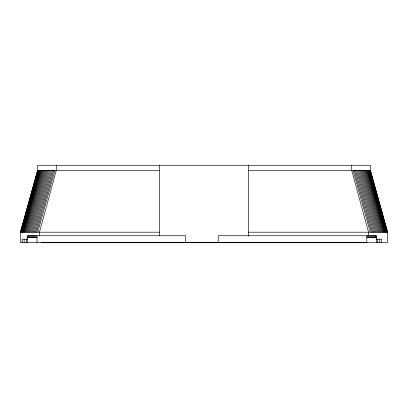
<?xml version="1.0" encoding="UTF-8"?>
<svg xmlns="http://www.w3.org/2000/svg" width="408" height="408" viewBox="0 0 408 408"><rect width="100%" height="100%" fill="white"/><g stroke="black" fill="none" stroke-linecap="round" stroke-linejoin="round"><path stroke-width="0.61" d="M24.113 242.607L24.113 239.175M26.484 242.607L26.484 239.175M27.198 242.607L27.193 235.742L185.604 235.742L185.609 242.607M366.817 242.607L366.817 235.742M367.792 237.461L367.797 235.742M368.766 237.461L368.766 235.742M369.73 237.461L369.73 235.742M370.678 237.461L370.683 235.742M371.611 237.461L371.617 235.742M372.53 237.461L372.535 235.742M373.417 237.461L373.422 235.742M374.279 237.461L374.284 235.742M375.11 237.461L375.115 235.742M375.906 237.461L375.906 235.742M376.66 242.607L376.66 235.742L218.249 235.742L218.249 242.607M22.246 242.495L20.4 242.495L20.4 232.198L37.562 170.427L37.562 165.276L370.439 165.276L370.439 170.427L387.6 232.198L387.6 242.495L381.597 242.495M20.538 232.198L37.699 170.427M20.732 232.198L37.888 170.427M20.986 232.198L38.148 170.427M21.318 232.198L38.48 170.427M21.721 232.198L38.882 170.427M22.19 232.198L39.352 170.427M22.726 232.198L39.887 170.427M23.327 232.198L40.489 170.427M23.99 232.198L41.152 170.427M24.715 232.198L41.871 170.427M25.49 232.198L42.651 170.427M26.321 232.198L43.483 170.427M27.198 232.198L44.36 170.427M28.127 232.198L45.283 170.427M29.09 232.198L46.247 170.427M30.09 232.198L47.252 170.427M31.125 232.198L48.287 170.427M32.191 232.198L49.348 170.427M33.278 232.198L50.434 170.427M34.384 232.198L51.541 170.427M35.501 232.198L52.663 170.427M36.633 232.198L53.79 170.427M37.74 232.198L54.896 170.427M37.562 170.427L159.385 170.427M248.615 170.427L370.439 170.427M20.4 232.198L159.385 232.198M248.615 232.198L387.6 232.198M27.198 237.461L37.041 237.461L37.041 242.607M366.817 237.461L376.655 237.461M27.764 239.175L22.114 239.175L22.114 242.607L381.745 242.607L381.74 239.175L376.089 239.175M185.176 242.495L218.657 242.495M41.33 242.724L366.67 242.724M370.301 170.427L387.462 232.198M370.112 170.427L387.269 232.198M369.852 170.427L387.014 232.198M369.52 170.427L386.682 232.198M369.118 170.427L386.279 232.198M368.648 170.427L385.81 232.198M368.113 170.427L385.274 232.198M367.511 170.427L384.673 232.198M366.848 170.427L384.01 232.198M366.129 170.427L383.285 232.198M365.349 170.427L382.51 232.198M364.517 170.427L381.679 232.198M363.64 170.427L380.802 232.198M362.717 170.427L379.874 232.198M361.753 170.427L378.91 232.198M360.749 170.427L377.91 232.198M359.713 170.427L376.875 232.198M358.652 170.427L375.809 232.198M357.566 170.427L374.723 232.198M356.459 170.427L373.616 232.198M355.337 170.427L372.499 232.198M354.21 170.427L371.367 232.198M353.104 170.427L370.26 232.198M37.036 235.742L37.041 237.461M36.062 235.742L36.062 237.461M35.088 235.742L35.093 237.461M34.124 235.742L34.129 237.461M33.175 235.742L33.175 237.461M32.237 235.742L32.242 237.461M31.324 235.742L31.329 237.461M30.432 235.742L30.437 237.461M29.575 235.742L29.575 237.461M28.744 235.742L28.749 237.461M27.948 235.742L27.953 237.461M379.741 239.175L379.746 242.607M377.369 239.175L377.369 242.607M368.516 235.834L368.516 232.198L351.747 170.427L351.747 165.276M248.615 165.276L248.615 236.171M159.385 165.276L159.385 235.834M56.253 165.276L56.253 170.427L39.484 232.198L39.484 235.834"/></g></svg>
